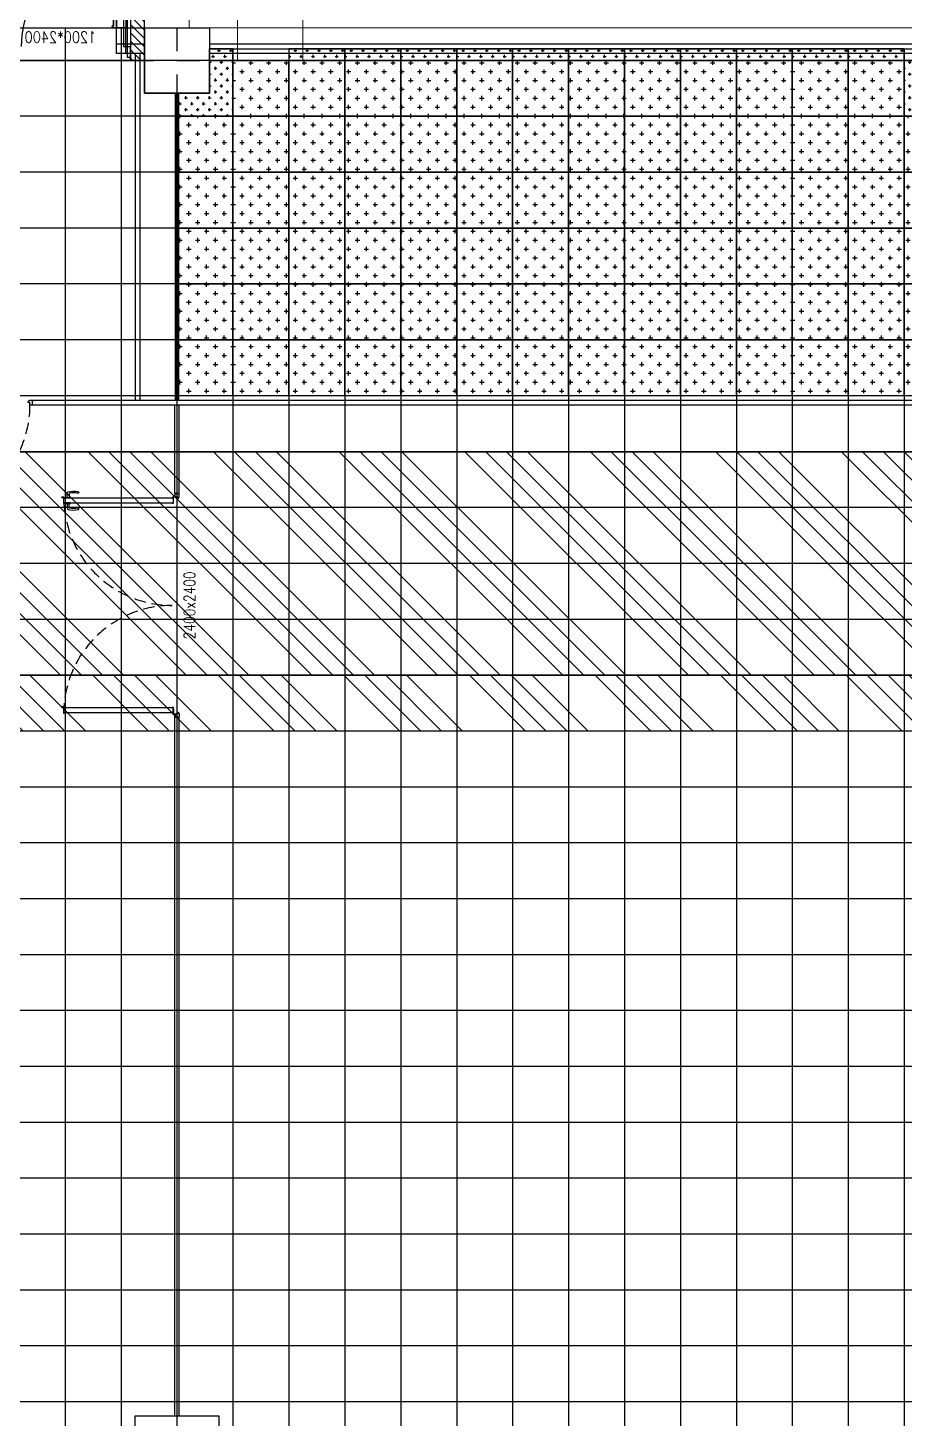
# Model space of a CAD drawing. Header units: millimetres. Extents: x -960 to 41501, y -1010 to 11880.
# Drawn here: x 7520 to 8460, y 7542 to 9035 of the extents above; entities that cross this region are included whole.
import ezdxf
from ezdxf.enums import TextEntityAlignment as Align

# ---------------------------------------------------------------- set-up
doc = ezdxf.new("R2010")
doc.units = ezdxf.units.MM
doc.header["$LTSCALE"] = 100
for name, pattern in [('188K-SM-03-F10-ARCH-PA-Y2257103$0$AP5A-SM-03-F20-ARCH-PA-Y2230801+Y2230803$0$ALL-PA-TXT-Y2221201$0$DASHED', [19.05, 12.7, -6.35]), ('188K-SM-03-F10-ARCH-PA-Y2257103$0$DASHED', [19.05, 12.7, -6.35]), ('188K-SM-03-F10-ARCH-PA-Y2257103$0$HIDDEN2', [0.1875, 0.125, -0.0625]), ('X-S-FAB-L10$0$COL-CEN-LIN', [3.25, 2.5, -0.25, 0.25, -0.25])]:
    doc.linetypes.add(name, pattern=pattern)
for name, color, linetype in [('0-XREF', 7, 'Continuous'), ('188K-SM-03-F10-ARCH-PA-Y2257103$0$K-Divider-7.5', 53, 'Continuous'), ('188K-SM-03-F10-ARCH-PA-Y2257103$0$K-Door', 53, 'Continuous'), ('188K-SM-03-F10-ARCH-PA-Y2257103$0$K-P1S-2.5-單抗', 53, 'Continuous'), ('188K-SM-03-F10-ARCH-PA-Y2257103$0$K-P1S-4.2-單抗', 53, 'Continuous'), ('188K-SM-03-F10-ARCH-PA-Y2257103$0$K-P2D-4.2-雙抗', 53, 'Continuous'), ('188K-SM-03-F10-ARCH-PA-Y2257103$0$K-岩棉 2hr 7.5-單抗', 53, 'Continuous'), ('188K-SM-03-F10-ARCH-PA-Y2257103$0$K-岩棉 2hr 7.5-非抗', 53, 'Continuous'), ('188K-SM-03-F10-ARCH-PA-Y2257103$0$非YK-K-防火門', 53, 'Continuous'), ('188K-SM-03-F10-ARCH-RF-Y2257103$0$K-RF-0.55', 191, 'Continuous'), ('188K-SM-03-F10-ARCH-RF-Y2257103$0$K-RF-0.55-AREA', 6, 'Continuous'), ('188K-SM-03-F10-ARCH-RF-Y2257103$0$K-RF-動線-1500', 5, 'Continuous'), ('188K-SM-03-F10-ARCH-RF-Y2257103$0$K-RF-動線-1500-預降', 14, 'Continuous'), ('188K-SM-03-F10-ARCH-RF-Y2257103$0$K-格柵-不定尺', 80, 'Continuous'), ('188K-SM-03-F10-ARCH-RF-Y2257103$0$K-格柵-整', 30, 'Continuous'), ('X-S-FAB-L10$0$0-DIM-TXT', 8, 'Continuous'), ('X-S-FAB-L10$0$A-WALL-EX', 8, 'Continuous'), ('X-S-FAB-L10$0$A-WALL-IN', 8, 'Continuous'), ('X-S-FAB-L10$0$BLOCK', 8, 'Continuous'), ('X-S-FAB-L10$0$CCL', 8, 'X-S-FAB-L10$0$COL-CEN-LIN'), ('X-S-FAB-L10$0$COL-S', 8, 'Continuous'), ('X-S-FAB-L10$0$DW_Frame', 8, 'Continuous'), ('X-S-FAB-L10$0$S-BEAM-SHOW', 8, 'Continuous'), ('X-S-FAB-L10$0$WALL_188K_IN', 8, 'Continuous')]:
    doc.layers.add(name, color=color, linetype=linetype)
doc.styles.add('188K-SM-03-F10-ARCH-PA-Y2257103$0$14P7-XFDP10$0$AA-TXT', font='simplex.shx', dxfattribs={"width": 0.8, "bigfont": 'chineset.shx'})
doc.styles.add('188K-SM-03-F10-ARCH-PA-Y2257103$0$AP5A-SM-03-F20-ARCH-PA-Y2230801+Y2230803$0$ALL-PA-TXT-Y2221201$0$Standard', font='txt.shx', dxfattribs={"bigfont": 'chineset.shx'})
doc.styles.add('188K-SM-03-F10-ARCH-PA-Y2257103$0$Standard', font='txt.shx', dxfattribs={"bigfont": 'chineset.shx'})
doc.styles.add('X-S-FAB-L10$0$CHINA', font='simplex.shx', dxfattribs={"width": 0.75, "bigfont": 'chineset.shx'})
doc.styles.add('X-S-FAB-L10$0$Standard', font='', dxfattribs={"width": 0.8})
doc.styles.add('X-S-FAB-L10$0$TG_NOTE_TEXT', font='simplex.shx', dxfattribs={"width": 0.75, "bigfont": 'chineset.shx'})
doc.styles.get('X-S-FAB-L10$0$Standard').set_extended_font_data('Microsoft JhengHei')

# ---------------------------------------------------------------- blocks, each defined once
blk = doc.blocks.new('X-S-FAB-L10$0$FAB2-L05')
at = {"layer": 'X-S-FAB-L10$0$CCL'}
for p, q in [((-18480, 11005), (-18480, 0)), ((-26880, 9720), (1210, 9720))]:
    blk.add_line(p, q, dxfattribs=at)
at = {"layer": 'X-S-FAB-L10$0$COL-S'}
blk.add_lwpolyline([(-18515, 9755), (-18445, 9755), (-18445, 9685), (-18515, 9685)], close=True, dxfattribs=at)
blk = doc.blocks.new('X-S-FAB-L10')
at = {"layer": 'X-S-FAB-L10$0$WALL_188K_IN'}
h = blk.add_hatch(dxfattribs=at)
h.set_pattern_fill('LINE', color=256, scale=2, angle=135)
h.set_pattern_definition([(135, (7645, 8951.6164), (-4.49013, -4.49013), [])])
h.paths.add_polyline_path([(7645, 9000), (7645, 9050), (7630, 9050), (7630, 9000)])
blk.add_line((7630, 9000), (7630, 9015))
blk.add_lwpolyline([(7627, 9015), (7627, 9129), (7622.6, 9129), (7622.6, 9015)], close=True)
blk.add_arc((7627, 9015), 114, 90, 180)
at = {"layer": 'X-S-FAB-L10$0$A-WALL-EX', "lineweight": 0}
for p, q in [((7693, 9046.5), (7693, 9035)), ((7693, 9035), (7705, 9035)), ((7693, 9035), (7705, 9035))]:
    blk.add_line(p, q, dxfattribs=at)
at = {"layer": 'X-S-FAB-L10$0$A-WALL-EX', "lineweight": 0, "flags": 128}
for points in [[(7693, 9364), (7693, 9035)], [(7705, 9035), (7693, 9035)], [(7705, 9035), (12685, 9035)]]:
    blk.add_lwpolyline(points, dxfattribs=at)
at = {"layer": 'X-S-FAB-L10$0$A-WALL-IN', "lineweight": 0}
for p, q in [((7693, 9035), (7693, 9050)), ((7645, 9035), (7645, 9035))]:
    blk.add_line(p, q, dxfattribs=at)
at = {"layer": 'X-S-FAB-L10$0$COL-S'}
for p, q in [((7645, 9035), (7715, 9035)), ((7645, 8965), (7645, 9035)), ((7715, 9035), (7715, 8965)), ((7715, 8965), (7645, 8965))]:
    blk.add_line(p, q, dxfattribs=at)
at = {"layer": 'X-S-FAB-L10$0$DW_Frame'}
blk.add_lwpolyline([(7630, 9003), (7627, 9003), (7627, 9015), (7630, 9015)], dxfattribs=at)
at = {"layer": 'X-S-FAB-L10$0$S-BEAM-SHOW', "lineweight": 0, "flags": 128}
for points in [[(7745, 9115), (7745, 9000)], [(7815, 9115), (7815, 9000)], [(7815, 9000), (7745, 9000)]]:
    blk.add_lwpolyline(points, dxfattribs=at)
at = {"layer": 'X-S-FAB-L10$0$WALL_188K_IN'}
blk.add_lwpolyline([(7645, 9000), (7645, 9050), (7630, 9050), (7630, 9000)], close=True, dxfattribs=at)
at = {"layer": 'X-S-FAB-L10$0$BLOCK'}
blk.add_blockref('X-S-FAB-L10$0$FAB2-L05', (26160, -720), dxfattribs=at)
at = {"style": 'X-S-FAB-L10$0$TG_NOTE_TEXT', "width": 0.5, "flags": 1}
for p in [(7463.3, 9020), (18268.3, 8649), (11197.8, 4800.2), (16485.8, 4800.2), (25420.3, 2635), (13360, 320, 0), (7463.3, -33.3)]:
    blk.add_attdef('WH', text='', height=20, dxfattribs=at).set_placement(p, align=Align.BOTTOM_LEFT)
at = {"width": 0.5}
for style, p in [('X-S-FAB-L10$0$TG_NOTE_TEXT', (7585, 9020)), ('X-S-FAB-L10$0$TG_NOTE_TEXT', (18390, 8649)), ('X-S-FAB-L10$0$TG_NOTE_TEXT', (11117.5, 4813.5)), ('X-S-FAB-L10$0$TG_NOTE_TEXT', (16607.5, 4813.5)), ('X-S-FAB-L10$0$TG_NOTE_TEXT', (25350, 2635)), ('X-S-FAB-L10$0$Standard', (13129.4, 325, 0)), ('X-S-FAB-L10$0$TG_NOTE_TEXT', (7585, -20))]:
    blk.add_attdef('DESC', text='', height=10, dxfattribs=dict(at, style=style)).set_placement(p, align=Align.BOTTOM_LEFT)
for tag, style, p in [('TYPE', 'X-S-FAB-L10$0$TG_NOTE_TEXT', (7619.3, 9020)), ('NO', 'X-S-FAB-L10$0$TG_NOTE_TEXT', (7650.1, 9020)), ('TYPE', 'X-S-FAB-L10$0$TG_NOTE_TEXT', (18424.2, 8649)), ('NO', 'X-S-FAB-L10$0$TG_NOTE_TEXT', (18455, 8649)), ('NO', 'X-S-FAB-L10$0$TG_NOTE_TEXT', (11088.6, 4813.5)), ('TYPE', 'X-S-FAB-L10$0$TG_NOTE_TEXT', (11151.8, 4813.5)), ('TYPE', 'X-S-FAB-L10$0$TG_NOTE_TEXT', (16641.8, 4813.5)), ('NO', 'X-S-FAB-L10$0$TG_NOTE_TEXT', (16672.6, 4813.5)), ('NO', 'X-S-FAB-L10$0$TG_NOTE_TEXT', (25313, 2635)), ('TYPE', 'X-S-FAB-L10$0$TG_NOTE_TEXT', (25350, 2635)), ('NO', 'X-S-FAB-L10$0$Standard', (13100, 320, 0)), ('TYPE', 'X-S-FAB-L10$0$Standard', (13129.4, 320, 0)), ('TYPE', 'X-S-FAB-L10$0$TG_NOTE_TEXT', (7619.3, -20)), ('NO', 'X-S-FAB-L10$0$TG_NOTE_TEXT', (7650.1, -20))]:
    blk.add_attdef(tag, text='', height=10, dxfattribs=dict(at, style=style)).set_placement(p, align=Align.BOTTOM_RIGHT)
at = {"style": 'X-S-FAB-L10$0$TG_NOTE_TEXT', "width": 0.5, "flags": 1}
for rotation, p in [(180, (43, 7480)), (180, (943, 7480)), (90, (24310, 3717.8)), (270, (17080, 1711.7))]:
    blk.add_attdef('WH', text='', height=20, rotation=rotation, dxfattribs=at).set_placement(p, align=Align.BOTTOM_LEFT)
at = {"width": 0.5}
for rotation, style, p in [(180, 'X-S-FAB-L10$0$Standard', (317.6, 7480)), (180, 'X-S-FAB-L10$0$Standard', (1217.6, 7480)), (90, 'X-S-FAB-L10$0$TG_NOTE_TEXT', (24310, 3647.5)), (270, 'X-S-FAB-L10$0$TG_NOTE_TEXT', (17080, 1605))]:
    blk.add_attdef('DESC', text='', height=10, rotation=rotation, dxfattribs=dict(at, style=style)).set_placement(p, align=Align.BOTTOM_LEFT)
for tag, rotation, style, p in [('TYPE', 180, 'X-S-FAB-L10$0$Standard', (317.6, 7480)), ('NO', 180, 'X-S-FAB-L10$0$Standard', (347, 7480)), ('TYPE', 180, 'X-S-FAB-L10$0$Standard', (1217.6, 7480)), ('NO', 180, 'X-S-FAB-L10$0$Standard', (1247, 7480)), ('TYPE', 90, 'X-S-FAB-L10$0$TG_NOTE_TEXT', (24310, 3647.5)), ('NO', 90, 'X-S-FAB-L10$0$TG_NOTE_TEXT', (24310, 3610.5)), ('TYPE', 270, 'X-S-FAB-L10$0$TG_NOTE_TEXT', (17080, 1605)), ('NO', 270, 'X-S-FAB-L10$0$TG_NOTE_TEXT', (17080, 1573))]:
    blk.add_attdef(tag, text='', height=10, rotation=rotation, dxfattribs=dict(at, style=style)).set_placement(p, align=Align.BOTTOM_RIGHT)
at = {"layer": 'X-S-FAB-L10$0$0-DIM-TXT', "style": 'X-S-FAB-L10$0$CHINA', "width": 0.75}
for p in [(667.4, 7855.1, -2689.4), (22627.4, 6728.8), (25644.7, 6728.8), (24778.8, 5569.1), (1118.3, 4980), (417.8, 4594.6), (23874.8, 4355), (22927.4, 4330.1), (23749.9, 3901.4), (417.8, 3765.2), (1118.3, 3730), (417.8, 3115.8), (536.9, 2227.8), (16909, 1782.7), (888.4, 880.5), (16977.4, 750), (18878.8, 750), (25641.2, 553.2), (21364, 526.9)]:
    blk.add_attdef('HIG', text='', height=80, dxfattribs=at).set_placement(p, align=Align.MIDDLE_LEFT)
blk = doc.blocks.new('188K-SM-03-F10-ARCH-RF-Y2257103$0$格柵-60x60')
h = blk.add_hatch()
h.set_pattern_fill('CROSS', color=256, scale=1.5)
h.set_pattern_definition([(0, (-67309.572, -18158.226), (9.525, 9.525), [4.7625, -14.2875]), (90, (-67307.191, -18160.607), (-9.525, 9.525), [4.7625, -14.2875])])
h.paths.add_polyline_path([(0, 60), (60, 60), (60, 0), (0, 0)])
blk.add_lwpolyline([(0, 60), (60, 60), (60, 0), (0, 0)], close=True)
blk = doc.blocks.new('188K-SM-03-F10-ARCH-RF-Y2257103')
at = {"layer": '188K-SM-03-F10-ARCH-RF-Y2257103$0$K-RF-動線-1500'}
h = blk.add_hatch(dxfattribs=at)
h.set_pattern_fill('ANSI34', color=256, scale=5, angle=90)
h.paths.add_polyline_path([(1765, 8580), (19320, 8580), (19320, 8340), (1765, 8340)])
at = {"layer": '188K-SM-03-F10-ARCH-RF-Y2257103$0$K-RF-動線-1500-預降'}
h = blk.add_hatch(dxfattribs=at)
h.set_pattern_fill('ANSI34', color=256, scale=5, angle=90)
h.set_pattern_definition([(135, (5, -240), (-67.3519, -67.3519), []), (135, (5, -217.55), (-67.3519, -67.3519), []), (135, (5, -195.1), (-67.3519, -67.3519), []), (135, (5, -172.65), (-67.3519, -67.3519), [])])
h.paths.add_polyline_path([(1770, 8340), (19325, 8340), (19325, 8280), (1770, 8280)])
at = {"layer": '188K-SM-03-F10-ARCH-RF-Y2257103$0$K-格柵-不定尺'}
h = blk.add_hatch(dxfattribs=at)
h.set_pattern_fill('CROSS', color=256)
h.set_pattern_definition([(0, (5040, -1e-11), (6.35, 6.35), [3.175, -9.525]), (90, (5041.5875, -1.5875), (-6.35, 6.35), [3.175, -9.525])])
edge = h.paths.add_edge_path()
edge.add_line((7740, 9000), (7715, 9000))
edge.add_line((7715, 9000), (7715, 8965))
edge.add_line((7715, 8965), (7680, 8965))
edge.add_line((7680, 8965), (7680, 8940))
edge.add_line((7680, 8940), (7740, 8940))
edge.add_line((7740, 8940), (7740, 9000))
h = blk.add_hatch(dxfattribs=at)
h.set_pattern_fill('CROSS', color=256)
h.set_pattern_definition([(0, (5520, -0.0001), (6.35, 6.35), [3.175, -9.525]), (90, (5521.5873, -1.5876), (-6.35, 6.35), [3.175, -9.525])])
h.paths.add_polyline_path([(7715, 9000), (7740, 9000), (7740, 9012.5), (7715, 9012.5)])
h = blk.add_hatch(dxfattribs=at)
h.set_pattern_fill('CROSS', color=256)
h.set_pattern_definition([(0, (5640, 0), (6.35, 6.35), [3.175, -9.525]), (90, (5641.5874, -1.5875), (-6.35, 6.35), [3.175, -9.525])])
h.paths.add_polyline_path([(7800, 9000), (7860, 9000), (7860, 9012.5), (7800, 9012.5)])
h = blk.add_hatch(dxfattribs=at)
h.set_pattern_fill('CROSS', color=256)
h.set_pattern_definition([(0, (5700, 0), (6.35, 6.35), [3.175, -9.525]), (90, (5701.5875, -1.5875), (-6.35, 6.35), [3.175, -9.525])])
h.paths.add_polyline_path([(7860, 9000), (7920, 9000), (7920, 9012.5), (7860, 9012.5)])
h = blk.add_hatch(dxfattribs=at)
h.set_pattern_fill('CROSS', color=256)
h.set_pattern_definition([(0, (5760, 0), (6.35, 6.35), [3.175, -9.525]), (90, (5761.5875, -1.5875), (-6.35, 6.35), [3.175, -9.525])])
h.paths.add_polyline_path([(7920, 9000), (7980, 9000), (7980, 9012.5), (7920, 9012.5)])
h = blk.add_hatch(dxfattribs=at)
h.set_pattern_fill('CROSS', color=256)
h.set_pattern_definition([(0, (5820, 0), (6.35, 6.35), [3.175, -9.525]), (90, (5821.5874, -1.5875), (-6.35, 6.35), [3.175, -9.525])])
h.paths.add_polyline_path([(7980, 9000), (8040, 9000), (8040, 9012.5), (7980, 9012.5)])
h = blk.add_hatch(dxfattribs=at)
h.set_pattern_fill('CROSS', color=256)
h.set_pattern_definition([(0, (5880, 0), (6.35, 6.35), [3.175, -9.525]), (90, (5881.5874, -1.5875), (-6.35, 6.35), [3.175, -9.525])])
h.paths.add_polyline_path([(8040, 9000), (8100, 9000), (8100, 9012.5), (8040, 9012.5)])
h = blk.add_hatch(dxfattribs=at)
h.set_pattern_fill('CROSS', color=256)
h.set_pattern_definition([(0, (5940, 0), (6.35, 6.35), [3.175, -9.525]), (90, (5941.5875, -1.5875), (-6.35, 6.35), [3.175, -9.525])])
h.paths.add_polyline_path([(8100, 9000), (8160, 9000), (8160, 9012.5), (8100, 9012.5)])
h = blk.add_hatch(dxfattribs=at)
h.set_pattern_fill('CROSS', color=256)
h.set_pattern_definition([(0, (6000, 0), (6.35, 6.35), [3.175, -9.525]), (90, (6001.5875, -1.5875), (-6.35, 6.35), [3.175, -9.525])])
h.paths.add_polyline_path([(8160, 9000), (8220, 9000), (8220, 9012.5), (8160, 9012.5)])
h = blk.add_hatch(dxfattribs=at)
h.set_pattern_fill('CROSS', color=256)
h.set_pattern_definition([(0, (6060, 0), (6.35, 6.35), [3.175, -9.525]), (90, (6061.5874, -1.5875), (-6.35, 6.35), [3.175, -9.525])])
h.paths.add_polyline_path([(8220, 9000), (8280, 9000), (8280, 9012.5), (8220, 9012.5)])
h = blk.add_hatch(dxfattribs=at)
h.set_pattern_fill('CROSS', color=256)
h.set_pattern_definition([(0, (6120, 0), (6.35, 6.35), [3.175, -9.525]), (90, (6121.5874, -1.5875), (-6.35, 6.35), [3.175, -9.525])])
h.paths.add_polyline_path([(8280, 9000), (8340, 9000), (8340, 9012.5), (8280, 9012.5)])
h = blk.add_hatch(dxfattribs=at)
h.set_pattern_fill('CROSS', color=256)
h.set_pattern_definition([(0, (6180, 0), (6.35, 6.35), [3.175, -9.525]), (90, (6181.5875, -1.5875), (-6.35, 6.35), [3.175, -9.525])])
h.paths.add_polyline_path([(8340, 9000), (8400, 9000), (8400, 9012.5), (8340, 9012.5)])
h = blk.add_hatch(dxfattribs=at)
h.set_pattern_fill('CROSS', color=256)
h.set_pattern_definition([(0, (6240, 0), (6.35, 6.35), [3.175, -9.525]), (90, (6241.5875, -1.5875), (-6.35, 6.35), [3.175, -9.525])])
h.paths.add_polyline_path([(8400, 9000), (8460, 9000), (8460, 9012.5), (8400, 9012.5)])
h = blk.add_hatch(dxfattribs=at)
h.set_pattern_fill('CROSS', color=256)
h.set_pattern_definition([(0, (5880, 1e-11), (6.35, 6.35), [3.175, -9.525]), (90, (5881.5875, -1.5875), (-6.35, 6.35), [3.175, -9.525])])
edge = h.paths.add_edge_path()
edge.add_line((8460, 9000), (8485, 9000))
edge.add_line((8485, 9000), (8485, 8965))
edge.add_line((8485, 8965), (8520, 8965))
edge.add_line((8520, 8965), (8520, 8940))
edge.add_line((8520, 8940), (8460, 8940))
edge.add_line((8460, 8940), (8460, 9000))
at = {"layer": '188K-SM-03-F10-ARCH-RF-Y2257103$0$K-RF-0.55'}
for p, q in [((7560, 9035), (7560, -35)), ((7620, 9035), (7620, -35)), ((17595, 9000), (1835, 9000)), ((7740, 9012.5), (7740, -12.5)), ((7800, 9012.5), (7800, -12.5)), ((7860, 9012.5), (7860, -12.5)), ((7920, 9012.5), (7920, -12.5)), ((7980, 9012.5), (7980, -12.5)), ((8040, 9012.5), (8040, -12.5)), ((8100, 9012.5), (8100, -12.5)), ((8160, 9012.5), (8160, -12.5)), ((8220, 9012.5), (8220, -12.5)), ((8280, 9012.5), (8280, -12.5)), ((8340, 9012.5), (8340, -12.5)), ((8400, 9012.5), (8400, -12.5)), ((8460, 9012.5), (8460, -12.5)), ((7680, 8965), (7680, 35)), ((17595, 8940), (1765, 8940)), ((17595, 8880), (1765, 8880)), ((17595, 8820), (1765, 8820)), ((17595, 8760), (1765, 8760)), ((17595, 8700), (1765, 8700)), ((17595, 8640), (1765, 8640)), ((19320, 8580), (1765, 8580)), ((19320, 8520), (1765, 8520)), ((19320, 8460), (1765, 8460)), ((19320, 8400), (1765, 8400)), ((19320, 8340), (1765, 8340)), ((19320, 8280), (1845, 8280)), ((19320, 8220), (1845, 8220)), ((19320, 8160), (1845, 8160)), ((19320, 8100), (1845, 8100)), ((19320, 8040), (1845, 8040)), ((19320, 7980), (1845, 7980)), ((19320, 7920), (1845, 7920)), ((19320, 7860), (1845, 7860)), ((19320, 7800), (1845, 7800)), ((19320, 7740), (1845, 7740)), ((19320, 7680), (1845, 7680)), ((19320, 7620), (1845, 7620)), ((19320, 7560), (1845, 7560))]:
    blk.add_line(p, q, dxfattribs=at)
at = {"layer": '188K-SM-03-F10-ARCH-RF-Y2257103$0$K-RF-0.55-AREA', "elevation": 0}
blk.add_lwpolyline([(6875, 9035), (7645, 9035), (7645, 8965), (7715, 8965), (7715, 9012.5), (8485, 9012.5), (8485, 8965), (8555, 8965), (8555, 9012.5), (9325, 9012.5), (9325, 8965), (9395, 8965), (9395, 9012.5), (10165, 9012.5)], dxfattribs=at)
at = {"layer": '188K-SM-03-F10-ARCH-RF-Y2257103$0$K-RF-動線-1500'}
blk.add_lwpolyline([(1765, 8580), (19320, 8580), (19320, 8340), (1765, 8340)], close=True, dxfattribs=at)
at = {"layer": '188K-SM-03-F10-ARCH-RF-Y2257103$0$K-RF-動線-1500-預降'}
blk.add_lwpolyline([(1770, 8340), (19325, 8340), (19325, 8280), (1770, 8280)], close=True, dxfattribs=at)
at = {"layer": '188K-SM-03-F10-ARCH-RF-Y2257103$0$K-格柵-不定尺'}
for points in [[(7740, 9000), (7715, 9000), (7715, 8965), (7680, 8965), (7680, 8940), (7740, 8940), (7740, 9000)], [(8460, 9000), (8485, 9000), (8485, 8965), (8520, 8965), (8520, 8940), (8460, 8940), (8460, 9000)]]:
    blk.add_lwpolyline(points, dxfattribs=at)
for points in [[(7715, 9000), (7740, 9000), (7740, 9012.5), (7715, 9012.5)], [(7800, 9000), (7860, 9000), (7860, 9012.5), (7800, 9012.5)], [(7860, 9000), (7920, 9000), (7920, 9012.5), (7860, 9012.5)], [(7920, 9000), (7980, 9000), (7980, 9012.5), (7920, 9012.5)], [(7980, 9000), (8040, 9000), (8040, 9012.5), (7980, 9012.5)], [(8040, 9000), (8100, 9000), (8100, 9012.5), (8040, 9012.5)], [(8100, 9000), (8160, 9000), (8160, 9012.5), (8100, 9012.5)], [(8160, 9000), (8220, 9000), (8220, 9012.5), (8160, 9012.5)], [(8220, 9000), (8280, 9000), (8280, 9012.5), (8220, 9012.5)], [(8280, 9000), (8340, 9000), (8340, 9012.5), (8280, 9012.5)], [(8340, 9000), (8400, 9000), (8400, 9012.5), (8340, 9012.5)], [(8400, 9000), (8460, 9000), (8460, 9012.5), (8400, 9012.5)]]:
    blk.add_lwpolyline(points, close=True, dxfattribs=at)
at = {"layer": '188K-SM-03-F10-ARCH-RF-Y2257103$0$K-格柵-整'}
for p in [(7740, 8940), (7800, 8940), (7860, 8940), (7920, 8940), (7980, 8940), (8040, 8940), (8100, 8940), (8160, 8940), (8220, 8940), (8280, 8940), (8340, 8940), (8400, 8940), (7680, 8880), (7740, 8880), (7800, 8880), (7860, 8880), (7920, 8880), (7980, 8880), (8040, 8880), (8100, 8880), (8160, 8880), (8220, 8880), (8280, 8880), (8340, 8880), (8400, 8880), (8460, 8880), (7680, 8820), (7740, 8820), (7800, 8820), (7860, 8820), (7920, 8820), (7980, 8820), (8040, 8820), (8100, 8820), (8160, 8820), (8220, 8820), (8280, 8820), (8340, 8820), (8400, 8820), (8460, 8820), (7680, 8760), (7740, 8760), (7800, 8760), (7860, 8760), (7920, 8760), (7980, 8760), (8040, 8760), (8100, 8760), (8160, 8760), (8220, 8760), (8280, 8760), (8340, 8760), (8400, 8760), (8460, 8760), (7680, 8700), (7740, 8700), (7800, 8700), (7860, 8700), (7920, 8700), (7980, 8700), (8040, 8700), (8100, 8700), (8160, 8700), (8220, 8700), (8280, 8700), (8340, 8700), (8400, 8700), (8460, 8700), (7680, 8640), (7740, 8640), (7800, 8640), (7860, 8640), (7920, 8640), (7980, 8640), (8040, 8640), (8100, 8640), (8160, 8640), (8220, 8640), (8280, 8640), (8340, 8640), (8400, 8640), (8460, 8640)]:
    blk.add_blockref('188K-SM-03-F10-ARCH-RF-Y2257103$0$格柵-60x60', p, dxfattribs=at)
blk = doc.blocks.new('188K-SM-03-F10-ARCH-PA-Y2257103$0$雙開門-2400×2400')
for p, q in [((225.2, 117.7), (223.8, 117.6)), ((229.2, 117.7), (225.2, 117.7)), ((225.2, 115.5), (229.2, 115.5)), ((229.2, 119), (229.2, 114.1)), ((230, 119), (229.2, 119)), ((229.2, 114.1), (230, 114.1)), ((230, 114.1), (230, 119)), ((0, 2.5), (0, -2.5)), ((0, -1.9), (0, 1.9)), ((0.6, 2.5), (3, 2.5)), ((3, 2.5), (3, 0.2)), ((3, 0.2), (3, 0.2)), ((239.4, 2.5), (237, 2.5)), ((237, 2.5), (237, -0.2)), ((237, -0.2), (237, 0)), ((240, 2.5), (240, -2.5)), ((240, -1.9), (240, 1.9)), ((3, -2.5), (0.6, -2.5)), ((4.7, -1.9), (3, -2.5)), ((3.7, -0.6), (3.9, -0.6)), ((3.9, -0.6), (4, -0.6)), ((4.1, -0.7), (4, -0.7)), ((4, -0.7), (4, -1.5)), ((4, -1.5), (4.6, -1.5)), ((4.5, -0.2), (4.1, -0.2)), ((4.1, -0.7), (4.1, -0.7)), ((4.6, -0.7), (4.5, -0.7)), ((4.5, -0.7), (4.5, -0.7)), ((4.6, -0.6), (4.7, -0.6)), ((4.6, -1.5), (4.6, -0.7)), ((4.7, -0.6), (4.8, -0.6)), ((5, -0.8), (5, -1.5)), ((235, -0.8), (235, -1.5)), ((235.3, -0.6), (235.2, -0.6)), ((235.4, -0.6), (235.3, -0.6)), ((235.3, -1.9), (237, -2.5)), ((235.4, -1.5), (235.4, -0.7)), ((235.4, -0.7), (235.5, -0.7)), ((236, -1.5), (235.4, -1.5)), ((235.5, -0.2), (235.9, -0.2)), ((235.5, -0.7), (235.5, -0.7)), ((235.9, -0.7), (235.9, -0.7)), ((235.9, -0.7), (236, -0.7)), ((236.1, -0.6), (236, -0.6)), ((236, -0.7), (236, -1.5)), ((236.3, -0.6), (236.1, -0.6)), ((237, -2.5), (239.4, -2.5))]:
    blk.add_line(p, q)
for points in [[(10.9, 121.6), (10.9, 123.4), (10.9, 121.6), (4.3, 121.6), (4.3, 121.5), (4.7, 121.5), (4.7, 120.4, 0.414214), (4.8, 120.3), (5, 120.3), (5, 120.4), (4.9, 120.4), (4.9, 121.4), (5, 121.4), (5, 4.1), (4.9, 4.1), (4.9, 5.1), (5, 5.1), (5, 5.2), (4.8, 5.2, 0.414214), (4.7, 5.1), (4.7, 4, 0.414214), (4.8, 3.8), (10.2, 3.8, 0.414214), (10.3, 4), (10.3, 5.1, 0.414214), (10.2, 5.2), (10, 5.2), (10, 5.1), (10.1, 5.1), (10.1, 4.1), (10, 4.1), (10, 121.4), (10.1, 121.4), (10.1, 120.4), (10, 120.4), (10, 120.3), (10.2, 120.3, 0.414214), (10.3, 120.4), (10.3, 121.4), (11.1, 121.4, 0.414214), (11.1, 121.4), (11.1, 123.6, 0.414214), (11.1, 123.7), (10.3, 123.7), (10.3, 123.4), (10.9, 123.4)], [(235.9, 121.6), (235.9, 123.4), (235.9, 121.6), (229.3, 121.6), (229.3, 121.5), (229.7, 121.5), (229.7, 120.4, 0.414214), (229.8, 120.3), (230, 120.3), (230, 120.4), (229.9, 120.4), (229.9, 121.4), (230, 121.4), (230, 4.1), (229.9, 4.1), (229.9, 5.1), (230, 5.1), (230, 5.2), (229.8, 5.2, 0.414214), (229.7, 5.1), (229.7, 4, 0.414214), (229.8, 3.8), (235.2, 3.8, 0.414214), (235.3, 4), (235.3, 5.1, 0.414214), (235.2, 5.2), (235, 5.2), (235, 5.1), (235.1, 5.1), (235.1, 4.1), (235, 4.1), (235, 121.4), (235.1, 121.4), (235.1, 120.4), (235, 120.4), (235, 120.3), (235.2, 120.3, 0.414214), (235.3, 120.4), (235.3, 121.4), (236.1, 121.4, 0.414214), (236.1, 121.4), (236.1, 123.6, 0.414214), (236.1, 123.7), (235.3, 123.7), (235.3, 123.4), (235.9, 123.4)], [(235.8, 117.7), (239.8, 117.7), (241.2, 117.6, -0.327495), (242, 116.9, -0.089847), (242.2, 106.2, -1.144881), (240.3, 106.6, 0.137079), (240.3, 114.9, 0.349357), (239.8, 115.5), (235.8, 115.5)]]:
    blk.add_lwpolyline(points, format="xyb")
blk.add_lwpolyline([(235, 114.1), (235, 119), (235.8, 119), (235.8, 114.1)], close=True)
at = {"ltscale": 500}
for points in [[(3.3, 0.3), (3.3, 3.1), (3, 3.1), (3, 0.3)], [(8.5, 3.8), (4, 3.8), (4, 4.1), (8.5, 4.1)], [(231.5, 3.8), (236, 3.8), (236, 4.1), (231.5, 4.1)], [(236.7, -0.1), (236.7, 3.1), (237, 3.1), (237, -0.1)]]:
    blk.add_lwpolyline(points, close=True, dxfattribs=at)
at = {"linetype": '188K-SM-03-F10-ARCH-PA-Y2257103$0$DASHED', "ltscale": 0.01}
for centre, start, end in [((3.5, 5.1), 0, 85.9993), ((236.5, 5.1), 94.0007, 180)]:
    blk.add_arc(centre, 116.5, start, end, dxfattribs=at)
for centre, radius, start, end in [((0.6, 1.9), 0.598, 90, 180), ((3.9, 0.2), 0.855, 178.2453, 256.7344), ((236.3, 0), 0.659, 270, 360), ((239.4, 1.9), 0.598, 0, 90), ((0.6, -1.9), 0.598, 180, 270), ((4.3, -0.6), 0.427, 111.7868, 180), ((4, -0.7), 0.11, 360, 90), ((4.3, -0.6), 0.427, 0, 68.2132), ((4.6, -0.7), 0.11, 90, 180), ((4.5, -1.5), 0.5, 288.9704, 0), ((4.8, -0.8), 0.2, 0, 90), ((235.2, -0.8), 0.2, 90, 180), ((235.5, -1.5), 0.5, 180, 251.0296), ((235.7, -0.6), 0.427, 111.7868, 180), ((235.4, -0.7), 0.11, 360, 90), ((235.7, -0.6), 0.427, 0, 68.2132), ((236, -0.7), 0.11, 90, 180), ((239.4, -1.9), 0.598, 270, 360)]:
    blk.add_arc(centre, radius, start, end)
for centre, major_axis, start_param, end_param in [((252.5, 110.9), (-21.3, 21.3), 0.585307, 0.943734), ((223.8, 106.3), (-0.707, 0.707), 0.872811, 4.284184), ((223.9, 116.7), (0.624, 0.624), 0.866962, 2.13291), ((239.6, 110.8), (-10.9, 10.9), 0.51383, 1.058752), ((225.3, 114.9), (-0.417, 0.417), -0.669314, 0.675093)]:
    blk.add_ellipse(centre, major_axis=major_axis, ratio=1, start_param=start_param, end_param=end_param)
at = {"ltscale": 500, "extrusion": (0, 0, -1)}
blk.add_ellipse((3.5, 3.6), major_axis=(0.495, 0.495), ratio=1, start_param=3.926991, end_param=10.210176, dxfattribs=at)
at = {"ltscale": 500}
blk.add_ellipse((236.5, 3.6), major_axis=(-0.495, 0.495), ratio=1, start_param=3.926991, end_param=10.210176, dxfattribs=at)
at = {"color": 8, "style": '188K-SM-03-F10-ARCH-PA-Y2257103$0$14P7-XFDP10$0$AA-TXT', "width": 0.8}
blk.add_text('2400x2400', height=12, dxfattribs=at).set_placement((120, -13.5), align=Align.MIDDLE_CENTER)
blk = doc.blocks.new('188K-SM-03-F10-ARCH-PA-Y2257103$0$F14P8-SM-03-FB1-ARCH-PA(B)-Y2210902$0$18P2-XFDP40$0$GAD2205')
blk.add_lwpolyline([(0, 1), (0, 1), (-18, 1, -0.414214), (-18, 2), (-18, 3, -0.414214), (-18, 3), (-14, 3, 0.414214), (-13, 4), (-13, 4, 0.414214), (-14, 4), (-18, 4, -0.414214), (-18, 5), (-18, 12, -0.414214), (-18, 12), (-18, 12, 0.414214), (-18, 12), (-18, 14, 0.72636), (-19, 14), (-19, 13, 0.158507), (-19, 13), (-19, 0, 0.414214), (-19, 0), (19, 0, 0.414214), (19, 0), (19, 13, 0.158507), (19, 13), (19, 14, 0.72636), (18, 14), (18, 12, 0.414214), (18, 12, -0.414214), (18, 12), (18, 5, -0.414214), (18, 4), (14, 4, 0.414214), (13, 4), (13, 4, 0.414214), (14, 3), (18, 3, -0.414214), (18, 3), (18, 2, -0.414214), (18, 1), (0, 1)], format="xyb", close=True)
blk = doc.blocks.new('188K-SM-03-F10-ARCH-PA-Y2257103$0$(FS1-4)1hr單開防火門-1200x2400')
for p, q in [((8.8, 117.1, 0), (9.6, 117.1, 0)), ((8.8, 112.2, 0), (8.8, 117.1, 0)), ((9.6, 112.2, 0), (8.8, 112.2, 0)), ((9.6, 117.1, 0), (9.6, 112.2, 0)), ((9.6, 115.7, 0), (13.6, 115.7, 0)), ((13.5, 113.5, 0), (9.6, 113.5, 0)), ((13.6, 115.7, 0), (15, 115.7, 0)), ((0, 4.5), (0, -4.5)), ((2.8, 5), (0.5, 5)), ((3, -3.2), (3, 4.8)), ((117, -3.2), (117, 4.8)), ((117.2, 5), (119.5, 5)), ((120, 4.5), (120, -4.5)), ((0.5, -5), (2.8, -5)), ((2.8, -5), (4.4, -4)), ((3.8, -3.2), (3, -3.2)), ((3.6, -3.5), (3.6, -3.3)), ((3.6, -3.3), (3.8, -3.3)), ((4.4, -3.5), (3.6, -3.5)), ((4.4, -3.2), (4.2, -3.2)), ((4.2, -3.3), (4.4, -3.3)), ((4.4, -3.3), (4.4, -3.5)), ((4.5, -3.7), (4.5, -3.3)), ((115.5, -3.7), (115.5, -3.3)), ((115.6, -3.2), (115.8, -3.2)), ((115.6, -3.3), (115.6, -3.5)), ((115.8, -3.3), (115.6, -3.3)), ((115.6, -3.5), (116.4, -3.5)), ((117.2, -5), (115.6, -4)), ((116.2, -3.2), (117, -3.2)), ((116.4, -3.3), (116.2, -3.3)), ((116.4, -3.5), (116.4, -3.3)), ((119.5, -5), (117.2, -5))]:
    blk.add_line(p, q)
at = {"ltscale": 5}
for points in [[(8.8, 109.6), (8.8, 119.7), (4.8, 119.7), (4.8, 109.6)], [(5, 109.2), (5, 14.8), (5, 14.8), (5, 109.2)], [(8.6, 14.8), (8.5, 14.8), (8.5, 109.2), (8.6, 109.2)], [(8.8, 6.1), (8.8, 14.4), (4.8, 14.4), (4.8, 6.1)]]:
    blk.add_lwpolyline(points, close=True, dxfattribs=at)
at = {"elevation": 0}
blk.add_lwpolyline([(4, 115.7), (0, 115.7), (-1.4, 115.7, 0.327495), (-2.2, 115, 0.089847), (-2.4, 104.3, 1.144881), (-0.5, 104.7, -0.137079), (-0.5, 113, -0.349357), (0, 113.5), (4, 113.5)], format="xyb", dxfattribs=at)
for points in [[(4.8, 112.2), (4.8, 117.1), (4, 117.1), (4, 112.2)], [(-10, -5), (0, -5), (0, 5), (-10, 5)], [(120, -5), (130, -5), (130, 5), (120, 5)]]:
    blk.add_lwpolyline(points, close=True)
at = {"ltscale": 5}
blk.add_lwpolyline([(4.8, 109.7), (4.8, 108.4, 0.158507), (4.9, 108.4), (4.9, 108.3, 0.72636), (5, 108.3), (5, 108.5, 0.414214), (5, 108.5, -0.414214), (4.9, 108.5), (4.9, 109.2, -0.414214), (5, 109.2), (5.4, 109.2, 0.414214), (5.4, 109.3), (5.4, 109.3, 0.414214), (5.4, 109.3), (5, 109.3, -0.414214), (4.9, 109.4), (4.9, 109.5, -0.414214), (5, 109.6), (6.8, 109.6), (6.8, 109.6), (6.8, 109.6), (8.6, 109.6, -0.414214), (8.6, 109.5), (8.6, 109.4, -0.414214), (8.6, 109.3), (8.2, 109.3, 0.414214), (8.1, 109.3), (8.1, 109.3, 0.414214), (8.2, 109.2), (8.6, 109.2, -0.414214), (8.6, 109.2), (8.6, 108.5, -0.414214), (8.6, 108.5), (8.6, 108.5, 0.414214), (8.6, 108.5), (8.6, 108.3, 0.72636), (8.6, 108.3), (8.7, 108.4, 0.158507), (8.7, 108.4), (8.7, 109.7, 0.414214), (8.7, 109.7), (4.9, 109.7, 0.414214)], format="xyb", close=True, dxfattribs=at)
at = {"ltscale": 500}
for points in [[(3.2, -2.4), (3.2, 5.6), (3, 5.6), (3, -2.4)], [(8.5, 6.6), (4, 6.6), (4, 6.3), (8.5, 6.3)]]:
    blk.add_lwpolyline(points, close=True, dxfattribs=at)
at = {"linetype": '188K-SM-03-F10-ARCH-PA-Y2257103$0$HIDDEN2'}
blk.add_arc((3.4, 6.1), 113.7, 359.4256, 87.3094, dxfattribs=at)
at = {"extrusion": (0, 0, -1)}
for centre, major_axis, start_param, end_param in [((13.5, 113, 0), (-0.417, 0.417), 0.901482, 2.245889), ((15, 104.3, 0), (0.707, 0.707), 0.872811, 4.284184), ((-0.8, 108.9, 0), (10.9, 10.9), 0.51383, 1.058752), ((14.9, 114.8, 0), (-0.624, 0.624), 0.866962, 2.13291), ((-13.8, 109, 0), (21.3, 21.3), 0.585307, 0.943734)]:
    blk.add_ellipse(centre, major_axis=major_axis, ratio=1, start_param=start_param, end_param=end_param, dxfattribs=at)
for centre, major_axis, start_param, end_param in [((0.5, 4.5), (0.354, -0.354), 2.356194, 3.926991), ((2.8, 4.8), (0.106, -0.106), 7.068583, 8.63938), ((117.2, 4.8), (-0.106, -0.106), -2.356194, -0.785398), ((119.5, 4.5), (-0.354, -0.354), 2.356194, 3.926991), ((0.5, -4.5), (-0.354, -0.354), 5.497787, 7.068583), ((3.8, -3.3), (-0.0354, -0.0354), 0.785398, 3.926991), ((4.2, -3.3), (-0.0354, -0.0354), 3.926991, 7.068583), ((4.4, -3.3), (0.0354, -0.0354), 7.068583, 8.63938), ((4.2, -3.7), (0.212, -0.212), 6.162283, 7.068583), ((115.6, -3.3), (-0.0354, -0.0354), -2.356194, -0.785398), ((115.8, -3.7), (-0.212, -0.212), -0.785398, 0.120903), ((115.8, -3.3), (0.0354, -0.0354), -0.785398, 2.356194), ((116.2, -3.3), (0.0354, -0.0354), 2.356194, 5.497787), ((119.5, -4.5), (0.354, -0.354), -0.785398, 0.785398)]:
    blk.add_ellipse(centre, major_axis=major_axis, ratio=1, start_param=start_param, end_param=end_param)
at = {"ltscale": 500, "extrusion": (0, 0, -1)}
blk.add_ellipse((3.4, 6.1), major_axis=(-0.495, 0.495), ratio=1, start_param=5.497787, end_param=11.780972, dxfattribs=at)
at = {"ltscale": 5, "xscale": 0.1000000000058208, "yscale": 0.1000000000058208, "zscale": 0.1000000000058208}
blk.add_blockref('188K-SM-03-F10-ARCH-PA-Y2257103$0$F14P8-SM-03-FB1-ARCH-PA(B)-Y2210902$0$18P2-XFDP40$0$GAD2205', (6.8, 14.3), dxfattribs=at)
at = {"color": 8, "style": '188K-SM-03-F10-ARCH-PA-Y2257103$0$Standard', "width": 0.85}
blk.add_text('1200*2400', height=12, dxfattribs=at).set_placement((60, -15, 0), align=Align.MIDDLE_CENTER)
blk = doc.blocks.new('188K-SM-03-F10-ARCH-PA-Y2257103$0$AP5A-SM-03-F20-ARCH-PA-Y2230801+Y2230803$0$把手GMT水平鎖')
blk.add_lwpolyline([(24, 8), (-24, 8), (-24, 0), (24, 0)], close=True)
blk.add_lwpolyline([(-11, 0), (-11, -40), (-10, -54, 0.327495), (-4, -62, 0.089847), (104, -64, 1.144881), (99, -45, -0.137079), (16, -45, -0.349357), (11, -40), (11, 0)], format="xyb")
blk = doc.blocks.new('188K-SM-03-F10-ARCH-PA-Y2257103$0$單開庫板門-1200x2400(水平把手)')
at = {"ltscale": 0.1}
for p, q in [((26008.6, -11403.6), (26004.5, -11403.6)), ((26004.5, -11403.6), (26004.5, -11414.1)), ((26004.5, -11414.1), (26004.5, -11415.3)), ((26004.5, -11414.1), (26008.6, -11414.1)), ((26004.5, -11415.4), (26004.6, -11415.5)), ((26008.6, -11414), (26004.6, -11414)), ((26004.6, -11414.3), (26004.6, -11414.2)), ((26004.6, -11415.3), (26004.6, -11414.5)), ((26004.7, -11414.1), (26006.5, -11414.1)), ((26005.1, -11414.4), (26004.7, -11414.4)), ((26004.7, -11414.5), (26005.1, -11414.5)), ((26004.7, -11414.5), (26004.7, -11506)), ((26004.7, -11506), (26004.7, -11414.5)), ((26004.7, -11414.5), (26004.7, -11414.5)), ((26004.7, -11415.4), (26004.7, -11415.3)), ((26005.2, -11414.4), (26005.2, -11414.4)), ((26006.5, -11414.1), (26006.6, -11414.1)), ((26006.6, -11414.1), (26006.6, -11414.1)), ((26006.6, -11414.1), (26008.4, -11414.1)), ((26008.4, -11414.4), (26008, -11414.4)), ((26008, -11414.4), (26008, -11414.4)), ((26008, -11414.5), (26008.4, -11414.5)), ((26008.4, -11506), (26008.4, -11414.5)), ((26008.4, -11414.5), (26008.4, -11414.5)), ((26008.4, -11414.5), (26008.4, -11506)), ((26008.4, -11415.3), (26008.4, -11415.4)), ((26008.5, -11414.2), (26008.5, -11414.3)), ((26008.5, -11414.5), (26008.5, -11415.3)), ((26008.5, -11415.5), (26008.6, -11415.4)), ((26008.6, -11414.1), (26008.6, -11403.6)), ((26008.6, -11415.3), (26008.6, -11414.1)), ((26008.6, -11506.4), (26004.5, -11506.4)), ((26004.5, -11506.4), (26004.5, -11518)), ((26004.7, -11506), (26004.7, -11506)), ((26008.4, -11506), (26008.4, -11506)), ((26008.6, -11518), (26008.6, -11506.4)), ((25999.5, -11519.7), (25999.5, -11523.2)), ((26002.5, -11519.1), (26000, -11519.1)), ((26002.9, -11518.5), (26002.6, -11518.5)), ((26002.6, -11518.5), (26002.6, -11521)), ((26002.6, -11521.9), (26002.6, -11519.3)), ((26002.6, -11521), (26002.9, -11521)), ((26003.4, -11521.9), (26002.6, -11521.9)), ((26002.9, -11521), (26002.9, -11518.5)), ((26003.3, -11522.2), (26003.3, -11522)), ((26003.3, -11522), (26003.4, -11522)), ((26008.3, -11517.5), (26003.6, -11517.5)), ((26003.6, -11517.5), (26003.6, -11517.7)), ((26003.6, -11517.7), (26008.3, -11517.7)), ((26004.1, -11521.9), (26003.9, -11521.9)), ((26003.9, -11522), (26004, -11522)), ((26004, -11522), (26004, -11522.2)), ((26004.2, -11522.4), (26004.2, -11521.9)), ((26004.5, -11518), (26008.6, -11518)), ((26008.3, -11517.7), (26008.3, -11517.5)), ((26114.8, -11521.9), (26115.1, -11521.9)), ((26114.8, -11522.4), (26114.8, -11521.9)), ((26114.9, -11522), (26114.9, -11522.2)), ((26115.1, -11522), (26114.9, -11522)), ((26115.5, -11521.9), (26116.3, -11521.9)), ((26115.7, -11522), (26115.5, -11522)), ((26115.7, -11522.2), (26115.7, -11522)), ((26116.3, -11521.9), (26116.3, -11519.3)), ((26116.5, -11519.1), (26119, -11519.1)), ((26119.5, -11519.7), (26119.5, -11523.2)), ((26000, -11523.7), (26002.4, -11523.7)), ((26002.4, -11523.7), (26004.1, -11522.6)), ((26004, -11522.2), (26003.3, -11522.2)), ((26114.9, -11522.2), (26115.7, -11522.2)), ((26116.6, -11523.7), (26114.9, -11522.6)), ((26119, -11523.7), (26116.6, -11523.7))]:
    blk.add_line(p, q, dxfattribs=at)
blk.add_lwpolyline([(26006.6, -11506.4), (26006.5, -11506.3), (26004.7, -11506.3, -0.414214), (26004.6, -11506.3), (26004.6, -11506.1, -0.414214), (26004.7, -11506.1), (26005.1, -11506.1, 0.414214), (26005.2, -11506.1), (26005.2, -11506, 0.414214), (26005.1, -11506), (26004.7, -11506, -0.414214), (26004.6, -11506), (26004.6, -11505.2, -0.414214), (26004.7, -11505.2), (26004.7, -11505.2, 0.414214), (26004.7, -11505.2), (26004.7, -11505, 0.72636), (26004.6, -11505), (26004.5, -11505.1, 0.158507), (26004.5, -11505.2), (26004.5, -11506.4, 0.414214), (26004.6, -11506.5), (26008.6, -11506.5, 0.414214), (26008.6, -11506.4), (26008.6, -11505.2, 0.158507), (26008.6, -11505.1), (26008.5, -11505, 0.72636), (26008.4, -11505), (26008.4, -11505.2, 0.414214), (26008.5, -11505.2, -0.414214), (26008.5, -11505.2), (26008.5, -11506, -0.414214), (26008.4, -11506), (26008, -11506, 0.414214), (26008, -11506), (26008, -11506.1, 0.414214), (26008, -11506.1), (26008.4, -11506.1, -0.414214), (26008.5, -11506.1), (26008.5, -11506.3, -0.414214), (26008.4, -11506.3), (26006.6, -11506.3)], format="xyb", close=True, dxfattribs=at)
for points in [[(25999.5, -11518.9), (25999.5, -11523.9)], [(26119.5, -11518.9), (26119.5, -11523.9)]]:
    blk.add_lwpolyline(points)
for centre, radius, start, end in [((26004.6, -11414.1), 0.0313, 90, 180), ((26004.6, -11415.3), 0.0313, 180, 216.0274), ((26004.7, -11414.2), 0.0313, 90, 180), ((26004.7, -11414.3), 0.0313, 180, 270), ((26004.7, -11414.5), 0.0313, 90, 180), ((26004.7, -11415.3), 0.0209, 180, 270), ((26004.7, -11415.4), 0.0313, 216.0274, 360), ((26004.7, -11415.3), 0.0209, 360, 90), ((26005.1, -11414.4), 0.0313, 270, 0), ((26005.1, -11414.4), 0.0313, 0, 90), ((26008, -11414.4), 0.0313, 90, 180), ((26008, -11414.4), 0.0313, 180, 270), ((26008.4, -11414.2), 0.0313, 360, 90), ((26008.4, -11414.3), 0.0313, 270, 0), ((26008.4, -11414.5), 0.0313, 0, 90), ((26008.5, -11415.3), 0.0209, 90, 180), ((26008.5, -11415.4), 0.0313, 180, 323.9726), ((26008.5, -11415.3), 0.0209, 270, 360), ((26008.6, -11414.1), 0.0313, 360, 90), ((26008.6, -11415.3), 0.0313, 323.9726, 360)]:
    blk.add_arc(centre, radius, start, end, dxfattribs=at)
at = {"linetype": '188K-SM-03-F10-ARCH-PA-Y2257103$0$AP5A-SM-03-F20-ARCH-PA-Y2230801+Y2230803$0$ALL-PA-TXT-Y2221201$0$DASHED', "ltscale": 0.01}
blk.add_arc((26001.1, -11518.7), 115.3, 359.8531, 85.8135, dxfattribs=at)
at = {"ltscale": 0.1}
for centre, major_axis, start_param, end_param in [((26000, -11519.7), (0.369, -0.369), 2.356194, 3.926991), ((26002.5, -11519.3), (0.111, -0.111), 7.068583, 8.63938), ((26003.4, -11521.9), (-0.0369, -0.0369), 0.785398, 3.926991), ((26003.9, -11521.9), (-0.0369, -0.0369), 3.926991, 7.068583), ((26004.1, -11521.9), (0.0369, -0.0369), 7.068583, 8.63938), ((26114.8, -11521.9), (-0.0369, -0.0369), -2.356194, -0.785398), ((26115.1, -11521.9), (0.0369, -0.0369), -0.785398, 2.356194), ((26115.5, -11521.9), (0.0369, -0.0369), 2.356194, 5.497787), ((26116.5, -11519.3), (-0.111, -0.111), -2.356194, -0.785398), ((26119, -11519.7), (-0.369, -0.369), 2.356194, 3.926991), ((26000, -11523.2), (-0.369, -0.369), 5.497787, 7.068583), ((26003.9, -11522.4), (0.221, -0.221), 6.162283, 7.068583), ((26115.1, -11522.4), (-0.221, -0.221), -0.785398, 0.120903), ((26119, -11523.2), (0.369, -0.369), -0.785398, 0.785398)]:
    blk.add_ellipse(centre, major_axis=major_axis, ratio=1, start_param=start_param, end_param=end_param, dxfattribs=at)
at = {"ltscale": 0.1, "extrusion": (0, 0, -1)}
blk.add_ellipse((26003.1, -11517.9), major_axis=(-0.516, 0.516), ratio=1, start_param=5.497787, end_param=11.780972, dxfattribs=at)
at = {"ltscale": 5}
for p, xscale, yscale, zscale, rotation in [((26003.6, -11408.9), 0.1058823529319317, 0.1058823529319317, 0.1058823529319317, 270), ((26009.5, -11408.9), -0.1058823529319317, 0.1058823529396357, 0.1058823529411765, 90)]:
    blk.add_blockref('188K-SM-03-F10-ARCH-PA-Y2257103$0$AP5A-SM-03-F20-ARCH-PA-Y2230801+Y2230803$0$把手GMT水平鎖', p, dxfattribs=dict(at, xscale=xscale, yscale=yscale, zscale=zscale, rotation=rotation))
at = {"color": 8, "ltscale": 0.1, "style": '188K-SM-03-F10-ARCH-PA-Y2257103$0$AP5A-SM-03-F20-ARCH-PA-Y2230801+Y2230803$0$ALL-PA-TXT-Y2221201$0$Standard', "width": 0.85}
blk.add_text('1200*2400', height=8, dxfattribs=at).set_placement((26058.4, -11534.4), align=Align.MIDDLE_CENTER)
blk = doc.blocks.new('188K-SM-03-F10-ARCH-PA-Y2257103')
at = {"layer": '188K-SM-03-F10-ARCH-PA-Y2257103$0$K-Divider-7.5', "const_width": 5, "elevation": 0}
blk.add_lwpolyline([(7680, 8635), (7680, 8965)], dxfattribs=at)
at = {"layer": '188K-SM-03-F10-ARCH-PA-Y2257103$0$K-P1S-2.5-單抗'}
for p, q in [((7635, 9007.5, 0), (7635, 8635, 0)), ((7640, 9007.5, 0), (7640, 8635, 0))]:
    blk.add_line(p, q, dxfattribs=at)
at = {"layer": '188K-SM-03-F10-ARCH-PA-Y2257103$0$K-P1S-4.2-單抗'}
for p, q in [((15195, 8635, 0), (7525, 8635, 0)), ((15195, 8630, 0), (7525, 8630, 0))]:
    blk.add_line(p, q, dxfattribs=at)
blk.add_lwpolyline([(7635, 7545), (7725, 7545), (7725, 7455), (7635, 7455)], close=True, dxfattribs=at)
at = {"layer": '188K-SM-03-F10-ARCH-PA-Y2257103$0$K-P2D-4.2-雙抗'}
for p, q in [((7677.5, 8535), (7677.5, 8630)), ((7677.5, 8535), (7677.5, 8630)), ((7677.5, 8535), (7677.5, 8630)), ((7682.5, 8535), (7682.5, 8630)), ((7682.5, 8535), (7682.5, 8630)), ((7682.5, 8535), (7682.5, 8630)), ((7677.5, 7545), (7677.5, 8295)), ((7677.5, 7545), (7677.5, 8295)), ((7677.5, 7545), (7677.5, 8295)), ((7682.5, 7545), (7682.5, 8295)), ((7682.5, 7545), (7682.5, 8295)), ((7682.5, 7545), (7682.5, 8295))]:
    blk.add_line(p, q, dxfattribs=at)
at = {"layer": '188K-SM-03-F10-ARCH-PA-Y2257103$0$K-岩棉 2hr 7.5-單抗'}
for p, q in [((7615, 9007.5, 0), (7615, 9035)), ((7625, 9007.5, 0), (7625, 9035, 0)), ((7645, 9017.5, 0), (7615, 9017.5, 0)), ((7645, 9007.5, 0), (7615, 9007.5, 0))]:
    blk.add_line(p, q, dxfattribs=at)
at = {"layer": '188K-SM-03-F10-ARCH-PA-Y2257103$0$K-岩棉 2hr 7.5-非抗'}
for p, q in [((8485, 9017.5, 0), (7715, 9017.5, 0)), ((8485, 9007.5, 0), (7715, 9007.5, 0))]:
    blk.add_line(p, q, dxfattribs=at)
at = {"layer": '188K-SM-03-F10-ARCH-PA-Y2257103$0$K-Door', "xscale": -1, "rotation": 180}
blk.add_blockref('188K-SM-03-F10-ARCH-PA-Y2257103$0$單開庫板門-1200x2400(水平把手)', (-18594.5, -2888.9, 0), dxfattribs=at)
at = {"layer": '188K-SM-03-F10-ARCH-PA-Y2257103$0$K-Door', "rotation": 89.99999999999999}
blk.add_blockref('188K-SM-03-F10-ARCH-PA-Y2257103$0$雙開門-2400×2400', (7680, 8295), dxfattribs=at)
at = {"layer": '188K-SM-03-F10-ARCH-PA-Y2257103$0$非YK-K-防火門', "xscale": -1}
blk.add_blockref('188K-SM-03-F10-ARCH-PA-Y2257103$0$(FS1-4)1hr單開防火門-1200x2400', (7615, 9040), dxfattribs=at)

msp = doc.modelspace()

# ---------------------------------------------------------------- block references
for name in ['X-S-FAB-L10', '188K-SM-03-F10-ARCH-RF-Y2257103']:
    msp.add_blockref(name, (0, 0))
at = {"layer": '0-XREF'}
msp.add_blockref('188K-SM-03-F10-ARCH-PA-Y2257103', (0, 0), dxfattribs=at)

doc.saveas('drawing.dxf')
